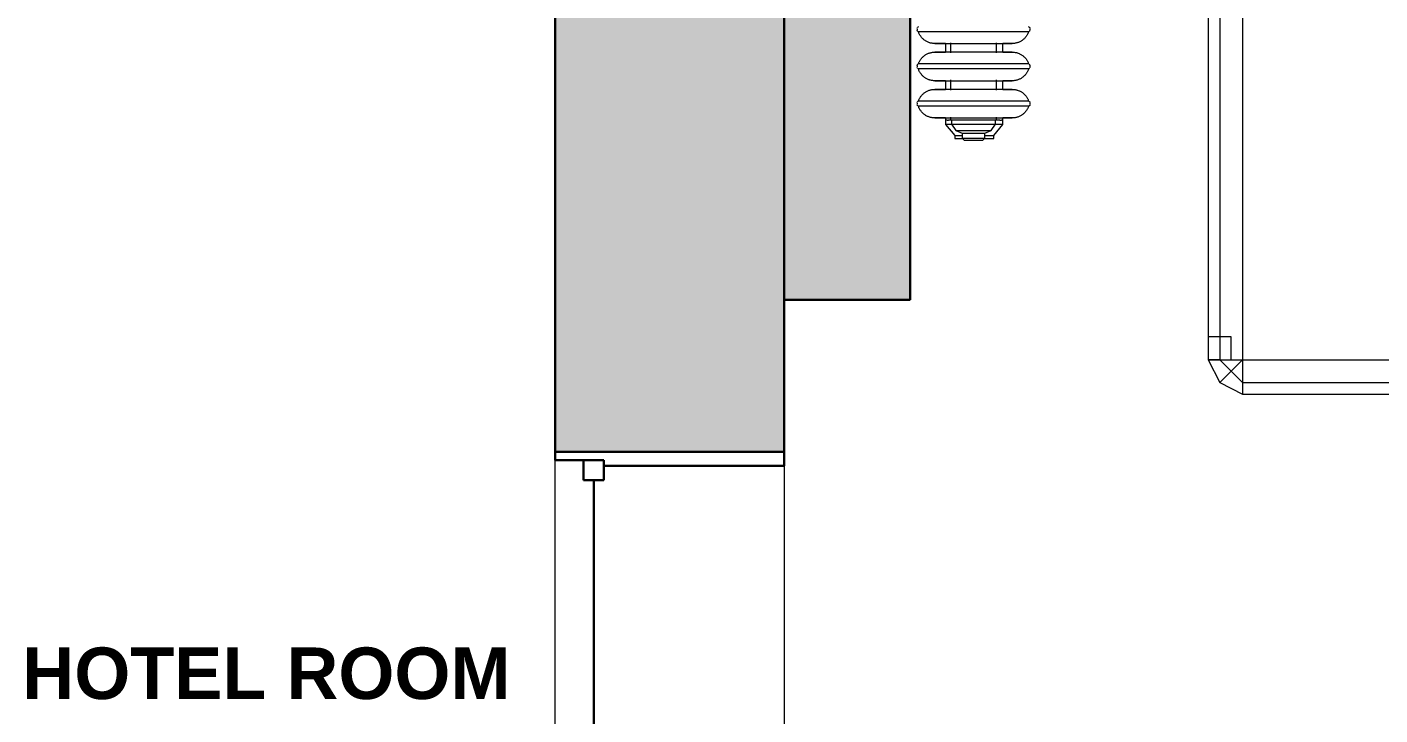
# Model space of a CAD drawing. Header units: inches. Extents: x -1159 to 2819, y -194 to 4438.
# Drawn here: x -1081.1 to -963.1, y 482.6 to 542.7 of the extents above; entities that cross this region are included whole.
import ezdxf

# ---------------------------------------------------------------- set-up
doc = ezdxf.new("R2010")
doc.units = ezdxf.units.IN
doc.header["$MEASUREMENT"] = 0
for name, color, linetype, lineweight in [('A-AREA-IDEN', 2, 'Continuous', 9), ('A-GENM', 13, 'Continuous', 18), ('A-GLAZ', 151, 'Continuous', 18), ('A-WALL', 113, 'Continuous', 18), ('A-WALL-PATT', 111, 'Continuous', 18), ('G-IMPT', 8, 'Continuous', 9), ('I-FURN', 30, 'Continuous', 9)]:
    doc.layers.add(name, color=color, linetype=linetype, lineweight=lineweight)
doc.styles.add('Swis721 Lt BT_B', font='', dxfattribs={"height": 4.5})
doc.styles.get('Swis721 Lt BT_B').set_extended_font_data('Swis721 Lt BT', bold=True)

# ---------------------------------------------------------------- blocks, each defined once
blk = doc.blocks.new('Double Hung - side window 4_ X 4_6_-6972803-3RD FLOOR - POWER _ SIGNAL B')
at = {"layer": 'A-GLAZ', "color": 8, "lineweight": 30}
for p, q in [((-18.75, 10), (-18, 10)), ((-18, 5.75), (-18, 10)), ((18, 5.75), (18, 10)), ((18.75, 10), (18, 10)), ((-18, 7.5), (-18, 5.75)), ((-18, 7.5), (-16.25, 7.5)), ((-16.25, 7.5), (-16.25, 5.75)), ((16.25, 7.5), (16.25, 5.75)), ((18, 7.5), (16.25, 7.5)), ((18, 7.5), (18, 5.75)), ((-16.25, 6.625), (16.25, 6.625)), ((-18, 5.75), (-16.25, 5.75)), ((-18, 5.75), (-17.5, 5.75)), ((-17.5, -10), (-17.5, 5.75)), ((18, 5.75), (16.25, 5.75)), ((17.5, 5.75), (18, 5.75)), ((17.5, 5.75), (17.5, -10)), ((-17.5, -10), (-18.75, -10)), ((17.5, -10), (18.75, -10))]:
    blk.add_line(p, q, dxfattribs=at)
blk = doc.blocks.new('Bed_761 - 12ZBED05_dwg-V4-3RD FLOOR - POWER _ SIGNAL B')
at = {"layer": 'G-IMPT'}
for p, q in [((2.69, 78), (3, 78)), ((2.69, 78), (3, 78)), ((2.69, 78), (3, 78)), ((2.69, 78), (3, 78)), ((3, 78), (3, 0)), ((3, 78), (3, 77.79)), ((3, 78), (3, 77.79)), ((3, 78), (3, 77.79)), ((3, 78), (3, 0)), ((6, 78), (4, 77)), ((6, 78), (5.58, 77.79)), ((13.56, 78), (6, 78)), ((21, 78), (6, 78)), ((6, 77), (6, 78)), ((21, 78), (13.56, 78)), ((21, 78), (28, 78)), ((21, 78), (28, 78)), ((21, 77), (21, 78)), ((28, 78), (84, 78)), ((28, 78), (84, 78)), ((28, 78), (28, 77)), ((82, 76), (82, 78)), ((82, 76), (82, 78)), ((82, 78), (84, 78)), ((82, 78), (84, 78)), ((84, 78), (86, 77)), ((84, 78), (86, 77)), ((84, 77), (84, 78)), ((84, 78), (84, 76)), ((84, 78), (84, 76)), ((3, 77.79), (3, 75)), ((3, 77.79), (3, 76)), ((3, 77.79), (3, 76)), ((3, 75), (4, 77)), ((3, 75), (4, 77)), ((5.58, 77.79), (4, 77)), ((5, 76), (4, 77)), ((6, 77), (5, 76)), ((6, 75), (6, 77)), ((21, 77), (6, 77)), ((21, 75), (21, 77)), ((21, 77), (28, 77)), ((28, 77), (28, 75)), ((28, 77), (84, 77)), ((84, 77), (84, 75)), ((84, 77), (85, 76)), ((85, 76), (86, 77)), ((86, 77), (87, 75)), ((86, 77), (87, 75)), ((3, 76), (2.69, 76)), ((3, 76), (2.69, 76)), ((4, 75), (5, 76)), ((6, 75), (5, 76)), ((84, 76), (82, 76)), ((84, 76), (82, 76)), ((84, 75), (85, 76)), ((85, 76), (86, 75)), ((3, 75), (3, 3)), ((3, 75), (3, 3)), ((4, 75), (3, 75)), ((3, 75), (3, 3)), ((6, 75), (4, 75)), ((4, 75), (4, 3)), ((21, 75), (6, 75)), ((6, 75), (6, 3)), ((21, 75), (21, 72.5)), ((21, 75), (28, 75)), ((28, 75), (36, 3)), ((28, 75), (84, 75)), ((84, 75), (86, 75)), ((84, 75), (84, 3)), ((86, 75), (87, 75)), ((86, 75), (86, 3)), ((87, 75), (87, 3)), ((87, 75), (87, 3)), ((7, 42.5), (7, 72.5)), ((7, 72.5), (21, 72.5)), ((7, 72.5), (10, 69.5)), ((10, 68.5), (7, 72.5)), ((21, 72.5), (18, 69.5)), ((18, 68.5), (21, 72.5)), ((21, 72.5), (21, 42.5)), ((21, 72.5), (21, 42.5)), ((10, 69.5), (10, 68.5)), ((18, 69.5), (10, 69.5)), ((10, 68.5), (10, 46.5)), ((10, 46.5), (10, 68.5)), ((10, 68.5), (18, 68.5)), ((18, 69.5), (18, 68.5)), ((18, 68.5), (18, 46.5)), ((18, 46.5), (18, 68.5)), ((10, 46.5), (7, 42.5)), ((10, 46.5), (10, 45.5)), ((10, 46.5), (18, 46.5)), ((18, 46.5), (18, 45.5)), ((18, 46.5), (21, 42.5)), ((7, 42.5), (10, 45.5)), ((18, 45.5), (10, 45.5)), ((21, 42.5), (18, 45.5)), ((7, 42.5), (21, 42.5)), ((21, 42.5), (21, 35.5)), ((7, 5.5), (7, 35.5)), ((7, 35.5), (21, 35.5)), ((10, 32.5), (7, 35.5)), ((7, 35.5), (10, 31.5)), ((18, 32.5), (21, 35.5)), ((21, 35.5), (18, 31.5)), ((21, 35.5), (21, 5.5)), ((21, 35.5), (21, 5.5)), ((10, 32.5), (18, 32.5)), ((10, 32.5), (10, 31.5)), ((18, 32.5), (18, 31.5)), ((10, 31.5), (10, 9.5)), ((18, 31.5), (10, 31.5)), ((10, 31.5), (10, 9.5)), ((18, 31.5), (18, 9.5)), ((18, 31.5), (18, 9.5)), ((7, 5.5), (10, 9.5)), ((10, 9.5), (10, 8.5)), ((18, 9.5), (10, 9.5)), ((18, 9.5), (18, 8.5)), ((21, 5.5), (18, 9.5)), ((10, 8.5), (7, 5.5)), ((10, 8.5), (18, 8.5)), ((21, 5.5), (18, 8.5)), ((7, 5.5), (21, 5.5)), ((21, 5.5), (21, 3)), ((4, 1), (3, 3)), ((4, 1), (3, 3)), ((4, 3), (3, 3)), ((3, 3), (3, 0)), ((6, 3), (4, 3)), ((5, 2), (4, 3)), ((6, 3), (5, 2)), ((21, 3), (6, 3)), ((6, 3), (6, 1)), ((21, 3), (21, 1)), ((21, 3), (36, 3)), ((36, 1), (36, 3)), ((36, 3), (84, 3)), ((86, 3), (84, 3)), ((84, 3), (85, 2)), ((84, 3), (84, 1)), ((86, 3), (85, 2)), ((87, 3), (86, 1)), ((87, 3), (86, 1)), ((86, 3), (87, 3)), ((2.69, 2), (3, 2)), ((2.69, 2), (3, 2)), ((3, 2), (3, 0)), ((3, 2), (3, 0)), ((5, 2), (4, 1)), ((6, 1), (5, 2)), ((82, 0), (82, 2)), ((82, 0), (82, 2)), ((82, 2), (84, 2)), ((82, 2), (84, 2)), ((85, 2), (84, 1)), ((84, 2), (84, 0)), ((84, 2), (84, 0)), ((85, 2), (86, 1)), ((2.69, 0), (3, 0)), ((3, 0), (2.69, 0)), ((6, 0), (4, 1)), ((6, 0), (4, 1)), ((21, 1), (6, 1)), ((6, 1), (6, 0)), ((21, 0), (6, 0)), ((21, 1), (21, 0)), ((21, 1), (36, 1)), ((21, 0), (36, 0)), ((36, 1), (36, 0)), ((36, 1), (84, 1)), ((36, 0), (84, 0)), ((86, 1), (84, 0)), ((86, 1), (84, 0)), ((84, 1), (84, 0)), ((3, 0), (2.69, 0)), ((3, 0), (2.69, 0)), ((21, 0), (6, 0)), ((21, 0), (36, 0)), ((36, 0), (84, 0)), ((84, 0), (82, 0)), ((84, 0), (82, 0))]:
    blk.add_line(p, q, dxfattribs=at)
blk = doc.blocks.new('Bed_761 - Bed_761-6542718-3RD FLOOR - POWER _ SIGNAL B')
at = {"extrusion": (0, 0, -1), "zscale": -1, "rotation": 180}
blk.add_blockref('Bed_761 - 12ZBED05_dwg-V4-3RD FLOOR - POWER _ SIGNAL B', (0, 0), dxfattribs=at)
blk = doc.blocks.new('Cast_Iron_Radiator_8182 - Cast_Iron_Radiator_8182-V44-3RD FLOOR - POWER _ SIGNAL B')
at = {"layer": 'A-GENM', "lineweight": 9}
for p, q in [((-5.94, 4.85), (-5.97, 4.81)), ((-5.97, 1), (-5.97, 4.81)), ((-5.75, 4.93), (-5.79, 4.93)), ((-5.71, 4.93), (-5.75, 4.93)), ((-5.53, 4.81), (-5.56, 4.85)), ((-5.53, 1), (-5.53, 4.81)), ((-2.69, 4.85), (-2.72, 4.81)), ((-2.72, 1), (-2.72, 4.81)), ((-2.5, 4.93), (-2.54, 4.93)), ((-2.46, 4.93), (-2.5, 4.93)), ((-2.28, 4.81), (-2.31, 4.85)), ((-2.28, 1), (-2.28, 4.81)), ((0.56, 4.85), (0.53, 4.81)), ((0.53, 1), (0.53, 4.81)), ((0.75, 4.93), (0.71, 4.93)), ((0.79, 4.93), (0.75, 4.93)), ((0.97, 4.81), (0.94, 4.85)), ((-7.58, 2.44), (-8.54, 1.63)), ((-7.18, 2.44), (-7.58, 2.44)), ((-7.58, 1.94), (-7.58, 2.44)), ((-7, 2.44), (-7.18, 2.44)), ((-7.18, 2.29), (-7.18, 2.44)), ((-3.75, 2.44), (-4.5, 2.44)), ((-0.5, 2.44), (-1.25, 2.44)), ((-8.54, 1.63), (-8.79, 1.63)), ((-8.79, 1.63), (-8.79, 0.98)), ((-8.54, 1.63), (-8.54, 1.03)), ((-8.09, 1.55), (-8.33, 0.99)), ((-7.54, 1.93), (-8.09, 1.55)), ((-8.09, 1.55), (-8.09, -1.55)), ((-7.18, 1.93), (-7.54, 1.93)), ((-7.54, 1.93), (-7.54, -1.93)), ((-7.18, 2.3), (-7.18, 2.19)), ((-7.18, 2.01), (-7.18, 2.19)), ((-6.93, 2), (-7.18, 2)), ((-7.18, -2), (-7.18, 2)), ((-3.68, 2), (-4.57, 2)), ((-0.43, 2), (-1.32, 2)), ((-8.75, 0.99), (-8.93, 0.82)), ((-8.93, 0.82), (-8.93, -0.82)), ((-8.33, 0.99), (-8.75, 0.99)), ((-8.75, 0.99), (-8.75, -0.99)), ((-8.33, 0.99), (-8.33, -0.99)), ((-7, 1), (-7, -1)), ((-5.97, -1), (-5.97, 1)), ((-5.53, -1), (-5.53, 1)), ((-4.5, -1), (-4.5, 1)), ((-3.75, 1), (-3.75, -1)), ((-2.72, -1), (-2.72, 1)), ((-2.28, -1), (-2.28, 1)), ((-1.25, -1), (-1.25, 1)), ((-0.5, 1), (-0.5, -1)), ((0.53, -1), (0.53, 1)), ((-8.93, -0.82), (-8.75, -0.99)), ((-8.79, -0.96), (-8.79, -1.77)), ((-8.75, -0.99), (-8.33, -0.99)), ((-8.54, -1.01), (-8.54, -1.77)), ((-8.33, -0.99), (-8.09, -1.55)), ((-5.97, -4.81), (-5.97, -1)), ((-5.53, -4.81), (-5.53, -1)), ((-2.72, -4.81), (-2.72, -1)), ((-2.28, -4.81), (-2.28, -1)), ((0.53, -4.81), (0.53, -1)), ((-8.79, -1.77), (-8.54, -1.77)), ((-8.54, -1.77), (-7.58, -2.57)), ((-8.09, -1.55), (-7.54, -1.93)), ((-7.58, -2.57), (-7.58, -1.92)), ((-7.54, -1.93), (-7.18, -1.93)), ((-7.18, -2), (-6.93, -2)), ((-7.18, -2.29), (-7.18, -2.02)), ((-7.18, -2.3), (-7.18, -2.45)), ((-4.57, -2), (-3.68, -2)), ((-1.32, -2), (-0.43, -2)), ((-7.58, -2.57), (-7.18, -2.57)), ((-7.18, -2.55), (-7.18, -2.44)), ((-7.18, -2.56), (-7.18, -2.57)), ((-7.18, -2.56), (-7, -2.56)), ((-4.5, -2.56), (-3.75, -2.56)), ((-1.25, -2.56), (-0.5, -2.56)), ((-5.97, -4.81), (-5.94, -4.85)), ((-5.79, -4.93), (-5.75, -4.93)), ((-5.75, -4.93), (-5.71, -4.93)), ((-5.56, -4.85), (-5.53, -4.81)), ((-2.72, -4.81), (-2.69, -4.85)), ((-2.54, -4.93), (-2.5, -4.93)), ((-2.5, -4.93), (-2.46, -4.93)), ((-2.31, -4.85), (-2.28, -4.81)), ((0.53, -4.81), (0.56, -4.85)), ((0.71, -4.93), (0.75, -4.93)), ((0.75, -4.93), (0.79, -4.93)), ((0.94, -4.85), (0.97, -4.81))]:
    blk.add_line(p, q, dxfattribs=at)
at = {"layer": 'A-GENM', "lineweight": 9, "flags": 128}
for points in [[(-7, 3.38), (-7, 3.44), (-7, 3.5), (-6.99, 3.56), (-6.98, 3.62), (-6.97, 3.68), (-6.96, 3.74), (-6.94, 3.8), (-6.93, 3.85), (-6.91, 3.91), (-6.88, 3.97), (-6.86, 4.02), (-6.83, 4.08), (-6.8, 4.13), (-6.77, 4.18), (-6.74, 4.23), (-6.71, 4.28), (-6.67, 4.33), (-6.63, 4.37), (-6.59, 4.42), (-6.55, 4.46), (-6.5, 4.5), (-6.46, 4.54), (-6.41, 4.58), (-6.36, 4.61), (-6.31, 4.65), (-6.26, 4.68), (-6.21, 4.71), (-6.16, 4.73), (-6.1, 4.76), (-6.05, 4.78), (-5.99, 4.8)], [(-5.94, 4.85), (-5.94, 4.85), (-5.93, 4.86), (-5.93, 4.87), (-5.92, 4.87), (-5.92, 4.88)], [(-5.91, 4.89), (-5.9, 4.89), (-5.9, 4.9), (-5.89, 4.9), (-5.88, 4.9)], [(-5.87, 4.91), (-5.87, 4.92), (-5.86, 4.92), (-5.85, 4.92), (-5.84, 4.92), (-5.84, 4.93)], [(-5.66, 4.93), (-5.65, 4.92), (-5.65, 4.92), (-5.64, 4.92), (-5.63, 4.91), (-5.63, 4.91)], [(-5.61, 4.9), (-5.61, 4.9), (-5.6, 4.9), (-5.6, 4.89), (-5.59, 4.89)], [(-5.58, 4.88), (-5.57, 4.87), (-5.57, 4.87), (-5.57, 4.86), (-5.56, 4.85), (-5.56, 4.85)], [(-5.53, 4.81), (-5.48, 4.79), (-5.42, 4.77), (-5.36, 4.74), (-5.31, 4.72), (-5.26, 4.69), (-5.21, 4.66), (-5.16, 4.62), (-5.11, 4.59), (-5.06, 4.55), (-5.01, 4.51), (-4.97, 4.47), (-4.93, 4.43), (-4.89, 4.39), (-4.85, 4.34), (-4.81, 4.3), (-4.77, 4.25), (-4.74, 4.2), (-4.71, 4.15), (-4.68, 4.1), (-4.65, 4.04), (-4.63, 3.99), (-4.6, 3.93), (-4.58, 3.88), (-4.56, 3.82), (-4.55, 3.76), (-4.53, 3.7), (-4.52, 3.64), (-4.51, 3.58), (-4.5, 3.52), (-4.5, 3.47), (-4.5, 3.41), (-4.5, 3.38)], [(-3.75, 3.38), (-3.75, 3.44), (-3.75, 3.5), (-3.74, 3.56), (-3.73, 3.62), (-3.72, 3.68), (-3.71, 3.74), (-3.69, 3.8), (-3.68, 3.85), (-3.66, 3.91), (-3.63, 3.97), (-3.61, 4.02), (-3.58, 4.08), (-3.55, 4.13), (-3.52, 4.18), (-3.49, 4.23), (-3.46, 4.28), (-3.42, 4.33), (-3.38, 4.37), (-3.34, 4.42), (-3.3, 4.46), (-3.25, 4.5), (-3.21, 4.54), (-3.16, 4.58), (-3.11, 4.61), (-3.06, 4.65), (-3.01, 4.68), (-2.96, 4.71), (-2.91, 4.73), (-2.85, 4.76), (-2.8, 4.78), (-2.74, 4.8)], [(-2.69, 4.85), (-2.69, 4.85), (-2.68, 4.86), (-2.68, 4.87), (-2.67, 4.87), (-2.67, 4.88)], [(-2.66, 4.89), (-2.65, 4.89), (-2.65, 4.9), (-2.64, 4.9), (-2.63, 4.9)], [(-2.62, 4.91), (-2.62, 4.92), (-2.61, 4.92), (-2.6, 4.92), (-2.59, 4.92), (-2.59, 4.93)], [(-2.41, 4.93), (-2.4, 4.92), (-2.4, 4.92), (-2.39, 4.92), (-2.38, 4.91), (-2.38, 4.91)], [(-2.36, 4.9), (-2.36, 4.9), (-2.35, 4.9), (-2.35, 4.89), (-2.34, 4.89)], [(-2.33, 4.88), (-2.32, 4.87), (-2.32, 4.87), (-2.32, 4.86), (-2.31, 4.85), (-2.31, 4.85)], [(-2.28, 4.81), (-2.23, 4.79), (-2.17, 4.77), (-2.11, 4.74), (-2.06, 4.72), (-2.01, 4.69), (-1.96, 4.66), (-1.91, 4.62), (-1.86, 4.59), (-1.81, 4.55), (-1.76, 4.51), (-1.72, 4.47), (-1.68, 4.43), (-1.64, 4.39), (-1.6, 4.34), (-1.56, 4.3), (-1.52, 4.25), (-1.49, 4.2), (-1.46, 4.15), (-1.43, 4.1), (-1.4, 4.04), (-1.38, 3.99), (-1.35, 3.93), (-1.33, 3.88), (-1.31, 3.82), (-1.3, 3.76), (-1.28, 3.7), (-1.27, 3.64), (-1.26, 3.58), (-1.25, 3.52), (-1.25, 3.47), (-1.25, 3.41), (-1.25, 3.38)], [(-0.5, 3.38), (-0.5, 3.44), (-0.5, 3.5), (-0.49, 3.56), (-0.48, 3.62), (-0.47, 3.68), (-0.46, 3.74), (-0.44, 3.8), (-0.43, 3.85), (-0.41, 3.91), (-0.38, 3.97), (-0.36, 4.02), (-0.33, 4.08), (-0.3, 4.13), (-0.27, 4.18), (-0.24, 4.23), (-0.21, 4.28), (-0.17, 4.33), (-0.13, 4.37), (-0.09, 4.42), (-0.05, 4.46), (0, 4.5), (0.04, 4.54), (0.09, 4.58), (0.14, 4.61), (0.19, 4.65), (0.24, 4.68), (0.29, 4.71), (0.34, 4.73), (0.4, 4.76), (0.45, 4.78), (0.51, 4.8)], [(0.56, 4.85), (0.56, 4.85), (0.57, 4.86), (0.57, 4.87), (0.58, 4.87), (0.58, 4.88)], [(0.59, 4.89), (0.6, 4.89), (0.6, 4.9), (0.61, 4.9), (0.62, 4.9)], [(0.63, 4.91), (0.63, 4.92), (0.64, 4.92), (0.65, 4.92), (0.66, 4.92), (0.66, 4.93)], [(0.84, 4.93), (0.85, 4.92), (0.85, 4.92), (0.86, 4.92), (0.87, 4.91), (0.87, 4.91)], [(0.89, 4.9), (0.89, 4.9), (0.9, 4.9), (0.9, 4.89), (0.91, 4.89)], [(0.92, 4.88), (0.93, 4.87), (0.93, 4.87), (0.93, 4.86), (0.94, 4.85), (0.94, 4.85)], [(-7, 2.45), (-7, 2.5), (-7, 2.57), (-7, 2.64), (-7, 2.71), (-7, 2.77), (-7, 2.84), (-7, 2.9), (-7, 2.95), (-7, 3.01), (-7, 3.06), (-7, 3.1), (-7, 3.15), (-7, 3.18), (-7, 3.22), (-7, 3.25), (-7, 3.28), (-7, 3.31), (-7, 3.33), (-7, 3.35), (-7, 3.36), (-7, 3.37), (-7, 3.38), (-7, 3.38), (-7, 3.38)], [(-7, 3.38), (-7, 3.38), (-7, 3.38), (-7, 3.37), (-7, 3.35), (-7, 3.34), (-7, 3.31), (-7, 3.29), (-7, 3.26), (-7, 3.23), (-7, 3.19), (-7, 3.16), (-7, 3.11), (-7, 3.07), (-7, 3.02), (-7, 2.97), (-7, 2.91), (-7, 2.85), (-7, 2.79), (-7, 2.73), (-7, 2.66), (-7, 2.59), (-7, 2.52), (-7, 2.44), (-7, 2.37), (-7, 2.29), (-7, 2.21), (-7, 2.12), (-7, 2.04), (-7, 1.95), (-7, 1.86), (-7, 1.77), (-7, 1.68), (-7, 1.59), (-7, 1.5), (-7, 1.41), (-7, 1.31), (-7, 1.22), (-7, 1.12), (-7, 1.03), (-7, 1)], [(-4.5, 3.38), (-4.5, 3.38), (-4.5, 3.38), (-4.5, 3.37), (-4.5, 3.35), (-4.5, 3.34), (-4.5, 3.31), (-4.5, 3.29), (-4.5, 3.26), (-4.5, 3.23), (-4.5, 3.19), (-4.5, 3.16), (-4.5, 3.11), (-4.5, 3.07), (-4.5, 3.02), (-4.5, 2.97), (-4.5, 2.91), (-4.5, 2.85), (-4.5, 2.79), (-4.5, 2.73), (-4.5, 2.66), (-4.5, 2.59), (-4.5, 2.52), (-4.5, 2.44)], [(-4.5, 1), (-4.5, 1.1), (-4.5, 1.19), (-4.5, 1.29), (-4.5, 1.38), (-4.5, 1.47), (-4.5, 1.57), (-4.5, 1.66), (-4.5, 1.75), (-4.5, 1.84), (-4.5, 1.93), (-4.5, 2.02), (-4.5, 2.1), (-4.5, 2.18), (-4.5, 2.27), (-4.5, 2.35), (-4.5, 2.42), (-4.5, 2.5), (-4.5, 2.57), (-4.5, 2.64), (-4.5, 2.71), (-4.5, 2.77), (-4.5, 2.84), (-4.5, 2.9), (-4.5, 2.95), (-4.5, 3.01), (-4.5, 3.06), (-4.5, 3.1), (-4.5, 3.15), (-4.5, 3.18), (-4.5, 3.22), (-4.5, 3.25), (-4.5, 3.28), (-4.5, 3.31), (-4.5, 3.33), (-4.5, 3.35), (-4.5, 3.36), (-4.5, 3.37), (-4.5, 3.38), (-4.5, 3.38), (-4.5, 3.38)], [(-3.75, 2.44), (-3.75, 2.5), (-3.75, 2.57), (-3.75, 2.64), (-3.75, 2.71), (-3.75, 2.77), (-3.75, 2.84), (-3.75, 2.9), (-3.75, 2.95), (-3.75, 3.01), (-3.75, 3.06), (-3.75, 3.1), (-3.75, 3.15), (-3.75, 3.18), (-3.75, 3.22), (-3.75, 3.25), (-3.75, 3.28), (-3.75, 3.31), (-3.75, 3.33), (-3.75, 3.35), (-3.75, 3.36), (-3.75, 3.37), (-3.75, 3.38), (-3.75, 3.38), (-3.75, 3.38)], [(-3.75, 3.38), (-3.75, 3.38), (-3.75, 3.38), (-3.75, 3.37), (-3.75, 3.35), (-3.75, 3.34), (-3.75, 3.31), (-3.75, 3.29), (-3.75, 3.26), (-3.75, 3.23), (-3.75, 3.19), (-3.75, 3.16), (-3.75, 3.11), (-3.75, 3.07), (-3.75, 3.02), (-3.75, 2.97), (-3.75, 2.91), (-3.75, 2.85), (-3.75, 2.79), (-3.75, 2.73), (-3.75, 2.66), (-3.75, 2.59), (-3.75, 2.52), (-3.75, 2.44), (-3.75, 2.37), (-3.75, 2.29), (-3.75, 2.21), (-3.75, 2.12), (-3.75, 2.04), (-3.75, 1.95), (-3.75, 1.86), (-3.75, 1.77), (-3.75, 1.68), (-3.75, 1.59), (-3.75, 1.5), (-3.75, 1.41), (-3.75, 1.31), (-3.75, 1.22), (-3.75, 1.12), (-3.75, 1.03), (-3.75, 1)], [(-1.25, 3.38), (-1.25, 3.38), (-1.25, 3.38), (-1.25, 3.37), (-1.25, 3.35), (-1.25, 3.34), (-1.25, 3.31), (-1.25, 3.29), (-1.25, 3.26), (-1.25, 3.23), (-1.25, 3.19), (-1.25, 3.16), (-1.25, 3.11), (-1.25, 3.07), (-1.25, 3.02), (-1.25, 2.97), (-1.25, 2.91), (-1.25, 2.85), (-1.25, 2.79), (-1.25, 2.73), (-1.25, 2.66), (-1.25, 2.59), (-1.25, 2.52), (-1.25, 2.44)], [(-1.25, 1), (-1.25, 1.1), (-1.25, 1.19), (-1.25, 1.29), (-1.25, 1.38), (-1.25, 1.47), (-1.25, 1.57), (-1.25, 1.66), (-1.25, 1.75), (-1.25, 1.84), (-1.25, 1.93), (-1.25, 2.02), (-1.25, 2.1), (-1.25, 2.18), (-1.25, 2.27), (-1.25, 2.35), (-1.25, 2.42), (-1.25, 2.5), (-1.25, 2.57), (-1.25, 2.64), (-1.25, 2.71), (-1.25, 2.77), (-1.25, 2.84), (-1.25, 2.9), (-1.25, 2.95), (-1.25, 3.01), (-1.25, 3.06), (-1.25, 3.1), (-1.25, 3.15), (-1.25, 3.18), (-1.25, 3.22), (-1.25, 3.25), (-1.25, 3.28), (-1.25, 3.31), (-1.25, 3.33), (-1.25, 3.35), (-1.25, 3.36), (-1.25, 3.37), (-1.25, 3.38), (-1.25, 3.38), (-1.25, 3.38)], [(-0.5, 2.45), (-0.5, 2.5), (-0.5, 2.57), (-0.5, 2.64), (-0.5, 2.71), (-0.5, 2.77), (-0.5, 2.84), (-0.5, 2.9), (-0.5, 2.95), (-0.5, 3.01), (-0.5, 3.06), (-0.5, 3.1), (-0.5, 3.15), (-0.5, 3.18), (-0.5, 3.22), (-0.5, 3.25), (-0.5, 3.28), (-0.5, 3.31), (-0.5, 3.33), (-0.5, 3.35), (-0.5, 3.36), (-0.5, 3.37), (-0.5, 3.38), (-0.5, 3.38), (-0.5, 3.38)], [(-0.5, 3.38), (-0.5, 3.38), (-0.5, 3.38), (-0.5, 3.37), (-0.5, 3.35), (-0.5, 3.34), (-0.5, 3.31), (-0.5, 3.29), (-0.5, 3.26), (-0.5, 3.23), (-0.5, 3.19), (-0.5, 3.16), (-0.5, 3.11), (-0.5, 3.07), (-0.5, 3.02), (-0.5, 2.97), (-0.5, 2.91), (-0.5, 2.85), (-0.5, 2.79), (-0.5, 2.73), (-0.5, 2.66), (-0.5, 2.59), (-0.5, 2.52), (-0.5, 2.44), (-0.5, 2.37), (-0.5, 2.29), (-0.5, 2.21), (-0.5, 2.12), (-0.5, 2.04), (-0.5, 1.95), (-0.5, 1.86), (-0.5, 1.77), (-0.5, 1.68), (-0.5, 1.59), (-0.5, 1.5), (-0.5, 1.41), (-0.5, 1.31), (-0.5, 1.22), (-0.5, 1.12), (-0.5, 1.03), (-0.5, 1)], [(-7, -1), (-7, -1.1), (-7, -1.19), (-7, -1.29), (-7, -1.38), (-7, -1.47), (-7, -1.57), (-7, -1.66), (-7, -1.75), (-7, -1.84), (-7, -1.93), (-7, -2.02), (-7, -2.1), (-7, -2.18), (-7, -2.27), (-7, -2.35), (-7, -2.42), (-7, -2.5), (-7, -2.57), (-7, -2.64), (-7, -2.71), (-7, -2.77), (-7, -2.84), (-7, -2.9), (-7, -2.95), (-7, -3.01), (-7, -3.06), (-7, -3.1), (-7, -3.15), (-7, -3.18), (-7, -3.22), (-7, -3.25), (-7, -3.28), (-7, -3.31), (-7, -3.33), (-7, -3.35), (-7, -3.36), (-7, -3.37), (-7, -3.38), (-7, -3.38), (-7, -3.38)], [(-4.5, -3.38), (-4.5, -3.38), (-4.5, -3.38), (-4.5, -3.37), (-4.5, -3.35), (-4.5, -3.34), (-4.5, -3.31), (-4.5, -3.29), (-4.5, -3.26), (-4.5, -3.23), (-4.5, -3.19), (-4.5, -3.16), (-4.5, -3.11), (-4.5, -3.07), (-4.5, -3.02), (-4.5, -2.97), (-4.5, -2.91), (-4.5, -2.85), (-4.5, -2.79), (-4.5, -2.73), (-4.5, -2.66), (-4.5, -2.59), (-4.5, -2.52), (-4.5, -2.44), (-4.5, -2.37), (-4.5, -2.29), (-4.5, -2.21), (-4.5, -2.12), (-4.5, -2.04), (-4.5, -1.95), (-4.5, -1.86), (-4.5, -1.77), (-4.5, -1.68), (-4.5, -1.59), (-4.5, -1.5), (-4.5, -1.41), (-4.5, -1.31), (-4.5, -1.22), (-4.5, -1.12), (-4.5, -1.03), (-4.5, -1)], [(-3.75, -1), (-3.75, -1.1), (-3.75, -1.19), (-3.75, -1.29), (-3.75, -1.38), (-3.75, -1.47), (-3.75, -1.57), (-3.75, -1.66), (-3.75, -1.75), (-3.75, -1.84), (-3.75, -1.93), (-3.75, -2.02), (-3.75, -2.1), (-3.75, -2.18), (-3.75, -2.27), (-3.75, -2.35), (-3.75, -2.42), (-3.75, -2.5), (-3.75, -2.57), (-3.75, -2.64), (-3.75, -2.71), (-3.75, -2.77), (-3.75, -2.84), (-3.75, -2.9), (-3.75, -2.95), (-3.75, -3.01), (-3.75, -3.06), (-3.75, -3.1), (-3.75, -3.15), (-3.75, -3.18), (-3.75, -3.22), (-3.75, -3.25), (-3.75, -3.28), (-3.75, -3.31), (-3.75, -3.33), (-3.75, -3.35), (-3.75, -3.36), (-3.75, -3.37), (-3.75, -3.38), (-3.75, -3.38), (-3.75, -3.38)], [(-1.25, -3.38), (-1.25, -3.38), (-1.25, -3.38), (-1.25, -3.37), (-1.25, -3.35), (-1.25, -3.34), (-1.25, -3.31), (-1.25, -3.29), (-1.25, -3.26), (-1.25, -3.23), (-1.25, -3.19), (-1.25, -3.16), (-1.25, -3.11), (-1.25, -3.07), (-1.25, -3.02), (-1.25, -2.97), (-1.25, -2.91), (-1.25, -2.85), (-1.25, -2.79), (-1.25, -2.73), (-1.25, -2.66), (-1.25, -2.59), (-1.25, -2.52), (-1.25, -2.44), (-1.25, -2.37), (-1.25, -2.29), (-1.25, -2.21), (-1.25, -2.12), (-1.25, -2.04), (-1.25, -1.95), (-1.25, -1.86), (-1.25, -1.77), (-1.25, -1.68), (-1.25, -1.59), (-1.25, -1.5), (-1.25, -1.41), (-1.25, -1.31), (-1.25, -1.22), (-1.25, -1.12), (-1.25, -1.03), (-1.25, -1)], [(-0.5, -1), (-0.5, -1.1), (-0.5, -1.19), (-0.5, -1.29), (-0.5, -1.38), (-0.5, -1.47), (-0.5, -1.57), (-0.5, -1.66), (-0.5, -1.75), (-0.5, -1.84), (-0.5, -1.93), (-0.5, -2.02), (-0.5, -2.1), (-0.5, -2.18), (-0.5, -2.27), (-0.5, -2.35), (-0.5, -2.42), (-0.5, -2.5), (-0.5, -2.57), (-0.5, -2.64), (-0.5, -2.71), (-0.5, -2.77), (-0.5, -2.84), (-0.5, -2.9), (-0.5, -2.95), (-0.5, -3.01), (-0.5, -3.06), (-0.5, -3.1), (-0.5, -3.15), (-0.5, -3.18), (-0.5, -3.22), (-0.5, -3.25), (-0.5, -3.28), (-0.5, -3.31), (-0.5, -3.33), (-0.5, -3.35), (-0.5, -3.36), (-0.5, -3.37), (-0.5, -3.38), (-0.5, -3.38), (-0.5, -3.38)], [(-7, -3.38), (-7, -3.38), (-7, -3.38), (-7, -3.37), (-7, -3.35), (-7, -3.34), (-7, -3.31), (-7, -3.29), (-7, -3.26), (-7, -3.23), (-7, -3.19), (-7, -3.16), (-7, -3.11), (-7, -3.07), (-7, -3.02), (-7, -2.97), (-7, -2.91), (-7, -2.85), (-7, -2.79), (-7, -2.73), (-7, -2.66), (-7, -2.59), (-7, -2.56)], [(-5.97, -4.81), (-6.02, -4.79), (-6.08, -4.77), (-6.14, -4.74), (-6.19, -4.72), (-6.24, -4.69), (-6.29, -4.66), (-6.34, -4.62), (-6.39, -4.59), (-6.44, -4.55), (-6.49, -4.51), (-6.53, -4.47), (-6.57, -4.43), (-6.61, -4.39), (-6.65, -4.34), (-6.69, -4.3), (-6.73, -4.25), (-6.76, -4.2), (-6.79, -4.15), (-6.82, -4.1), (-6.85, -4.04), (-6.87, -3.99), (-6.9, -3.93), (-6.92, -3.88), (-6.94, -3.82), (-6.95, -3.76), (-6.97, -3.7), (-6.98, -3.64), (-6.99, -3.58), (-7, -3.52), (-7, -3.47), (-7, -3.41), (-7, -3.38)], [(-4.5, -3.38), (-4.5, -3.44), (-4.5, -3.5), (-4.51, -3.56), (-4.52, -3.62), (-4.53, -3.68), (-4.54, -3.74), (-4.56, -3.8), (-4.57, -3.85), (-4.59, -3.91), (-4.62, -3.97), (-4.64, -4.02), (-4.67, -4.08), (-4.7, -4.13), (-4.73, -4.18), (-4.76, -4.23), (-4.79, -4.28), (-4.83, -4.33), (-4.87, -4.37), (-4.91, -4.42), (-4.95, -4.46), (-5, -4.5), (-5.04, -4.54), (-5.09, -4.58), (-5.14, -4.61), (-5.19, -4.65), (-5.24, -4.68), (-5.29, -4.71), (-5.34, -4.73), (-5.4, -4.76), (-5.45, -4.78), (-5.51, -4.8)], [(-4.5, -2.57), (-4.5, -2.64), (-4.5, -2.71), (-4.5, -2.77), (-4.5, -2.84), (-4.5, -2.9), (-4.5, -2.95), (-4.5, -3.01), (-4.5, -3.06), (-4.5, -3.1), (-4.5, -3.15), (-4.5, -3.18), (-4.5, -3.22), (-4.5, -3.25), (-4.5, -3.28), (-4.5, -3.31), (-4.5, -3.33), (-4.5, -3.35), (-4.5, -3.36), (-4.5, -3.37), (-4.5, -3.38), (-4.5, -3.38), (-4.5, -3.38)], [(-3.75, -3.38), (-3.75, -3.38), (-3.75, -3.38), (-3.75, -3.37), (-3.75, -3.35), (-3.75, -3.34), (-3.75, -3.31), (-3.75, -3.29), (-3.75, -3.26), (-3.75, -3.23), (-3.75, -3.19), (-3.75, -3.16), (-3.75, -3.11), (-3.75, -3.07), (-3.75, -3.02), (-3.75, -2.97), (-3.75, -2.91), (-3.75, -2.85), (-3.75, -2.79), (-3.75, -2.73), (-3.75, -2.66), (-3.75, -2.59), (-3.75, -2.56)], [(-2.72, -4.81), (-2.77, -4.79), (-2.83, -4.77), (-2.89, -4.74), (-2.94, -4.72), (-2.99, -4.69), (-3.04, -4.66), (-3.09, -4.62), (-3.14, -4.59), (-3.19, -4.55), (-3.24, -4.51), (-3.28, -4.47), (-3.32, -4.43), (-3.36, -4.39), (-3.4, -4.34), (-3.44, -4.3), (-3.48, -4.25), (-3.51, -4.2), (-3.54, -4.15), (-3.57, -4.1), (-3.6, -4.04), (-3.62, -3.99), (-3.65, -3.93), (-3.67, -3.88), (-3.69, -3.82), (-3.7, -3.76), (-3.72, -3.7), (-3.73, -3.64), (-3.74, -3.58), (-3.75, -3.52), (-3.75, -3.47), (-3.75, -3.41), (-3.75, -3.38)], [(-1.25, -3.38), (-1.25, -3.44), (-1.25, -3.5), (-1.26, -3.56), (-1.27, -3.62), (-1.28, -3.68), (-1.29, -3.74), (-1.31, -3.8), (-1.32, -3.85), (-1.34, -3.91), (-1.37, -3.97), (-1.39, -4.02), (-1.42, -4.08), (-1.45, -4.13), (-1.48, -4.18), (-1.51, -4.23), (-1.54, -4.28), (-1.58, -4.33), (-1.62, -4.37), (-1.66, -4.42), (-1.7, -4.46), (-1.75, -4.5), (-1.79, -4.54), (-1.84, -4.58), (-1.89, -4.61), (-1.94, -4.65), (-1.99, -4.68), (-2.04, -4.71), (-2.09, -4.73), (-2.15, -4.76), (-2.2, -4.78), (-2.26, -4.8)], [(-1.25, -2.57), (-1.25, -2.64), (-1.25, -2.71), (-1.25, -2.77), (-1.25, -2.84), (-1.25, -2.9), (-1.25, -2.95), (-1.25, -3.01), (-1.25, -3.06), (-1.25, -3.1), (-1.25, -3.15), (-1.25, -3.18), (-1.25, -3.22), (-1.25, -3.25), (-1.25, -3.28), (-1.25, -3.31), (-1.25, -3.33), (-1.25, -3.35), (-1.25, -3.36), (-1.25, -3.37), (-1.25, -3.38), (-1.25, -3.38), (-1.25, -3.38)], [(-0.5, -3.38), (-0.5, -3.38), (-0.5, -3.38), (-0.5, -3.37), (-0.5, -3.35), (-0.5, -3.34), (-0.5, -3.31), (-0.5, -3.29), (-0.5, -3.26), (-0.5, -3.23), (-0.5, -3.19), (-0.5, -3.16), (-0.5, -3.11), (-0.5, -3.07), (-0.5, -3.02), (-0.5, -2.97), (-0.5, -2.91), (-0.5, -2.85), (-0.5, -2.79), (-0.5, -2.73), (-0.5, -2.66), (-0.5, -2.59), (-0.5, -2.56)], [(0.53, -4.81), (0.48, -4.79), (0.42, -4.77), (0.36, -4.74), (0.31, -4.72), (0.26, -4.69), (0.21, -4.66), (0.16, -4.62), (0.11, -4.59), (0.06, -4.55), (0.01, -4.51), (-0.03, -4.47), (-0.07, -4.43), (-0.11, -4.39), (-0.15, -4.34), (-0.19, -4.3), (-0.23, -4.25), (-0.26, -4.2), (-0.29, -4.15), (-0.32, -4.1), (-0.35, -4.04), (-0.37, -3.99), (-0.4, -3.93), (-0.42, -3.88), (-0.44, -3.82), (-0.45, -3.76), (-0.47, -3.7), (-0.48, -3.64), (-0.49, -3.58), (-0.5, -3.52), (-0.5, -3.47), (-0.5, -3.41), (-0.5, -3.38)], [(-5.92, -4.88), (-5.93, -4.87), (-5.93, -4.87), (-5.93, -4.86), (-5.94, -4.85), (-5.94, -4.85)], [(-5.89, -4.9), (-5.89, -4.9), (-5.9, -4.9), (-5.9, -4.89), (-5.91, -4.89)], [(-5.84, -4.93), (-5.85, -4.92), (-5.85, -4.92), (-5.86, -4.92), (-5.87, -4.91), (-5.87, -4.91)], [(-5.63, -4.91), (-5.63, -4.92), (-5.64, -4.92), (-5.65, -4.92), (-5.66, -4.92), (-5.66, -4.93)], [(-5.59, -4.89), (-5.6, -4.89), (-5.6, -4.9), (-5.61, -4.9), (-5.62, -4.9)], [(-5.56, -4.85), (-5.56, -4.85), (-5.57, -4.86), (-5.57, -4.87), (-5.58, -4.87), (-5.58, -4.88)], [(-2.67, -4.88), (-2.68, -4.87), (-2.68, -4.87), (-2.68, -4.86), (-2.69, -4.85), (-2.69, -4.85)], [(-2.64, -4.9), (-2.64, -4.9), (-2.65, -4.9), (-2.65, -4.89), (-2.66, -4.89)], [(-2.59, -4.93), (-2.6, -4.92), (-2.6, -4.92), (-2.61, -4.92), (-2.62, -4.91), (-2.62, -4.91)], [(-2.38, -4.91), (-2.38, -4.92), (-2.39, -4.92), (-2.4, -4.92), (-2.41, -4.92), (-2.41, -4.93)], [(-2.34, -4.89), (-2.35, -4.89), (-2.35, -4.9), (-2.36, -4.9), (-2.37, -4.9)], [(-2.31, -4.85), (-2.31, -4.85), (-2.32, -4.86), (-2.32, -4.87), (-2.33, -4.87), (-2.33, -4.88)], [(0.58, -4.88), (0.57, -4.87), (0.57, -4.87), (0.57, -4.86), (0.56, -4.85), (0.56, -4.85)], [(0.61, -4.9), (0.61, -4.9), (0.6, -4.9), (0.6, -4.89), (0.59, -4.89)], [(0.66, -4.93), (0.65, -4.92), (0.65, -4.92), (0.64, -4.92), (0.63, -4.91), (0.63, -4.91)], [(0.87, -4.91), (0.87, -4.92), (0.86, -4.92), (0.85, -4.92), (0.84, -4.92), (0.84, -4.93)], [(0.91, -4.89), (0.9, -4.89), (0.9, -4.9), (0.89, -4.9), (0.88, -4.9)], [(0.94, -4.85), (0.94, -4.85), (0.93, -4.86), (0.93, -4.87), (0.92, -4.87), (0.92, -4.88)]]:
    blk.add_lwpolyline(points, dxfattribs=at)

msp = doc.modelspace()

# ---------------------------------------------------------------- hatches: boundary and pattern name
at = {"layer": 'A-WALL-PATT', "lineweight": 9}
h = msp.add_hatch(color=7, dxfattribs=at)
h.paths.add_polyline_path([(-1020.29, 16.25), (-1015.06, 16.25), (-1015.06, 96), (-1035.06, 96), (-1035.06, 16.25)], flags=0)
h.paths.add_polyline_path([(-1035.06, 133.5), (-1015.06, 133.5), (-1015.06, 216), (-1035.06, 216), (-1035.06, 149.62)], flags=0)
h.paths.add_polyline_path([(-1015.06, 253.5), (-1015.06, 342), (-1035.06, 342), (-1035.06, 253.5), (-1019.57, 253.5)], flags=0)
h.paths.add_polyline_path([(-1035.06, 379.5), (-1015.06, 379.5), (-1015.06, 468.12), (-1035.06, 468.12)], flags=0)
h.paths.add_polyline_path([(-1035.06, 505.62), (-1015.06, 505.62), (-1015.06, 604.37), (-1035.06, 604.37), (-1035.06, 546.41)], flags=0)
h.paths.add_polyline_path([(-1015.06, 641.87), (-1015.06, 729.87), (-1035.06, 729.87), (-1035.06, 641.87)], flags=0)
h.paths.add_polyline_path([(-1015.06, 767.37), (-1015.06, 789.87), (-1035.06, 789.87), (-1035.06, 767.37)], flags=0)
msp.add_hatch(color=7, dxfattribs=at).paths.add_polyline_path([(-1015.06, 518.87), (-1004.06, 518.87), (-1004.06, 602.97), (-1015.06, 602.97), (-1015.06, 527.73)], flags=0)

# ---------------------------------------------------------------- linework, layer by layer
at = {"layer": 'A-WALL', "color": 8, "lineweight": 30}
for p, q in [((-1015.06, 505.62), (-1015.06, 604.37)), ((-1004.06, 518.87), (-1004.06, 602.97)), ((-1035.06, 546.41), (-1035.06, 505.62)), ((-1015.06, 518.87), (-1004.06, 518.87)), ((-1035.06, 505.62), (-1015.06, 505.62))]:
    msp.add_line(p, q, dxfattribs=at)
at = {"layer": 'A-WALL', "lineweight": 9}
for p, q in [((-1035.06, 468.12), (-1035.06, 505.62)), ((-1015.06, 505.62), (-1015.06, 468.12))]:
    msp.add_line(p, q, dxfattribs=at)

# ---------------------------------------------------------------- block references
at = {"layer": 'A-GENM', "lineweight": 9, "rotation": 89.99999999999933}
msp.add_blockref('Cast_Iron_Radiator_8182 - Cast_Iron_Radiator_8182-V44-3RD FLOOR - POWER _ SIGNAL B', (-998.54, 541.76), dxfattribs=at)
at = {"layer": 'A-GLAZ', "rotation": 89.99999999999991}
msp.add_blockref('Double Hung - side window 4_ X 4_6_-6972803-3RD FLOOR - POWER _ SIGNAL B', (-1025.06, 486.87), dxfattribs=at)
at = {"layer": 'I-FURN', "rotation": 269.9999999999991}
msp.add_blockref('Bed_761 - Bed_761-6542718-3RD FLOOR - POWER _ SIGNAL B', (-900.06, 597.65), dxfattribs=at)

# ---------------------------------------------------------------- texts
at = {"layer": 'A-AREA-IDEN', "insert": (-1081.55, 488.52), "char_height": 4.5, "width": 51.0555, "attachment_point": 1, "style": 'Swis721 Lt BT_B'}
msp.add_mtext('HOTEL ROOM', dxfattribs=at)

doc.saveas('drawing.dxf')
